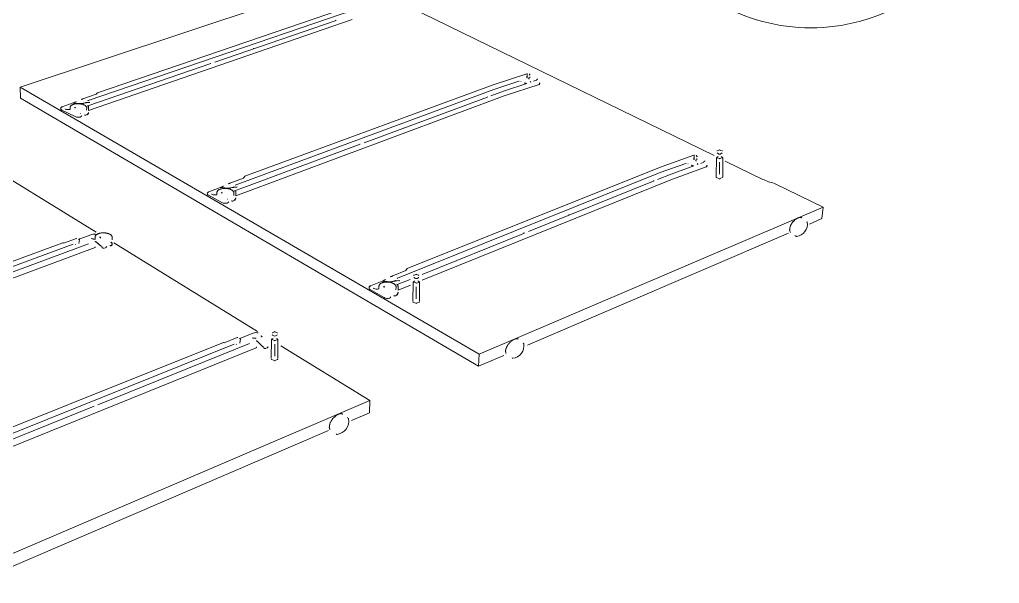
# Model space of a CAD drawing. Header units: metres. Extents: x -30.9 to 24.7, y -10.3 to 6.8.
# Drawn here: x 7.576 to 9.556, y 4.246 to 5.386 of the extents above; entities that cross this region are included whole.
import ezdxf

# ---------------------------------------------------------------- set-up
doc = ezdxf.new("R2010")
doc.units = ezdxf.units.M
doc.header["$MEASUREMENT"] = 0
doc.layers.add('PDF_Working_Num_Penna__7_Num_Penna__7', color=7, linetype='Continuous', lineweight=18)

msp = doc.modelspace()

# ---------------------------------------------------------------- linework, layer by layer
at = {"layer": 'PDF_Working_Num_Penna__7_Num_Penna__7', "color": 7, "linetype": 'Continuous', "lineweight": 18, "flags": 128}
for points in [[(8.7945, 5.7675, 0.010862), (8.7941, 5.7505, 1.000019), (9.5565, 5.7505, 0.060429), (9.5455, 5.8418)], [(8.9799, 5.1109), (8.3359, 5.4258, -0.107809), (8.3237, 5.4349), (8.2467, 5.4725)], [(7.6677, 5.2056), (7.6678, 5.2053), (7.668, 5.205, 0.157144), (7.6779, 5.2043), (7.6781, 5.2087), (7.6782, 5.2092), (7.6783, 5.2096), (7.6784, 5.2101), (7.6786, 5.2105), (7.6789, 5.2109), (7.6793, 5.2114), (7.6797, 5.2119), (7.6802, 5.2123), (7.6808, 5.2127), (7.6814, 5.2131), (7.682, 5.2135), (7.6827, 5.2138), (7.6835, 5.2141), (7.6842, 5.2144), (7.6851, 5.2147), (7.686, 5.2149), (7.687, 5.2152), (7.688, 5.2154), (7.689, 5.2155), (7.69, 5.2156), (7.6911, 5.2157), (7.6922, 5.2158), (7.6932, 5.2158), (7.6943, 5.2158), (7.6954, 5.2158), (7.6964, 5.2157), (7.6975, 5.2156), (7.6985, 5.2155), (7.6995, 5.2154), (7.7005, 5.2152), (7.7015, 5.215), (7.7025, 5.2148), (7.7034, 5.2145), (7.7043, 5.2143), (7.7051, 5.2139), (7.706, 5.2136), (7.7067, 5.2133), (7.7075, 5.2129), (7.7081, 5.2125), (7.7088, 5.2121), (7.7094, 5.2116), (7.7099, 5.2111), (7.7104, 5.2106), (7.7108, 5.2101), (7.7111, 5.2096), (7.7114, 5.209), (7.7115, 5.2085), (7.7116, 5.208), (7.7116, 5.2074), (7.7114, 5.203)], [(7.659, 5.2071), (7.6589, 5.2055), (7.659, 5.2051), (7.6592, 5.2047), (7.6594, 5.2043), (7.6599, 5.2039), (7.6604, 5.2035), (7.661, 5.2031), (7.6881, 5.1898, 0.156715), (7.6986, 5.1889), (7.6988, 5.1889), (7.699, 5.189), (7.6991, 5.1891), (7.6993, 5.1892), (7.6995, 5.1893), (7.6997, 5.1894)], [(9.1723, 4.9725), (9.1978, 4.9834), (9.2004, 5.0066), (9.1018, 5.0548, -0.05511), (9.0781, 5.0629), (9.0024, 5.0999)], [(7.9554, 5.0349), (7.9553, 5.0332), (7.9554, 5.0328), (7.9556, 5.0323), (7.9558, 5.0318), (7.9563, 5.0314), (7.9568, 5.031), (7.9575, 5.0306), (7.985, 5.0159, 0.169042), (7.9957, 5.0149), (7.9959, 5.015), (7.9961, 5.015), (7.9963, 5.0151), (7.9965, 5.0152), (7.9966, 5.0153), (7.9968, 5.0155)], [(7.9643, 5.0333), (7.9643, 5.033), (7.9646, 5.0326, 0.169791), (7.9747, 5.0318), (7.9749, 5.0367), (7.9749, 5.0372), (7.975, 5.0377), (7.9752, 5.0382), (7.9754, 5.0386), (7.9757, 5.0391), (7.976, 5.0396), (7.9765, 5.0402), (7.977, 5.0406), (7.9776, 5.0411), (7.9782, 5.0416), (7.9788, 5.0419), (7.9795, 5.0423), (7.9803, 5.0426), (7.9811, 5.043), (7.9819, 5.0433), (7.9829, 5.0435), (7.9839, 5.0438), (7.9849, 5.044), (7.986, 5.0441), (7.987, 5.0443), (7.9881, 5.0444), (7.9891, 5.0445), (7.9902, 5.0445), (7.9913, 5.0445), (7.9924, 5.0445), (7.9935, 5.0444), (7.9946, 5.0443), (7.9956, 5.0442), (7.9966, 5.044), (7.9977, 5.0438), (7.9987, 5.0436), (7.9997, 5.0434), (8.0006, 5.0431), (8.0015, 5.0428), (8.0024, 5.0424), (8.0032, 5.0421), (8.004, 5.0417), (8.0047, 5.0413), (8.0054, 5.0408), (8.0061, 5.0404), (8.0067, 5.0399), (8.0073, 5.0393), (8.0078, 5.0388), (8.0082, 5.0382), (8.0085, 5.0377), (8.0087, 5.0371), (8.0089, 5.0365), (8.009, 5.0359), (8.009, 5.0352), (8.0087, 5.0304)], [(9.1671, 4.9772), (9.1675, 4.9769), (9.1677, 4.9766), (9.1679, 4.9763, -0.429962), (9.1465, 4.9476), (9.1458, 4.9477), (9.1455, 4.9478), (9.1452, 4.9479), (9.1446, 4.9482), (9.1444, 4.9484)], [(7.7321, 4.9517, 0.146348), (7.7221, 4.9515), (7.6974, 4.9424)], [(8.2839, 4.6156), (7.4192, 4.2458), (7.3282, 4.3162), (7.3288, 4.2965, 0.149362), (7.3162, 4.313), (6.6477, 4.8311, 0.096024), (6.6282, 4.8402), (6.6267, 4.8581), (6.5589, 4.9105)], [(8.2915, 4.8429), (8.2916, 4.8426), (8.2918, 4.8422, 0.184201), (8.3021, 4.8413), (8.3023, 4.8467), (8.3023, 4.8472), (8.3024, 4.8478), (8.3026, 4.8483), (8.3028, 4.8489), (8.3031, 4.8493), (8.3035, 4.85), (8.3039, 4.8505), (8.3044, 4.8511), (8.305, 4.8516), (8.3056, 4.8521), (8.3063, 4.8525), (8.307, 4.8529), (8.3078, 4.8533), (8.3086, 4.8536), (8.3095, 4.854), (8.3104, 4.8542), (8.3114, 4.8545), (8.3124, 4.8548), (8.3135, 4.8549), (8.3146, 4.8551), (8.3157, 4.8552), (8.3168, 4.8553), (8.3179, 4.8553), (8.319, 4.8553), (8.3201, 4.8553), (8.3212, 4.8552), (8.3223, 4.8551), (8.3233, 4.855), (8.3244, 4.8548), (8.3254, 4.8546), (8.3264, 4.8543), (8.3275, 4.854), (8.3284, 4.8537), (8.3293, 4.8534), (8.3302, 4.8531), (8.3311, 4.8526), (8.3319, 4.8522), (8.3326, 4.8518), (8.3333, 4.8513), (8.334, 4.8507), (8.3346, 4.8502), (8.3352, 4.8496), (8.3357, 4.849), (8.3361, 4.8484), (8.3364, 4.8477), (8.3367, 4.8471), (8.3368, 4.8464), (8.3369, 4.8458), (8.337, 4.8451), (8.3367, 4.8397)], [(8.2825, 4.8447), (8.2824, 4.8428), (8.2825, 4.8423), (8.2826, 4.8418), (8.2829, 4.8413), (8.2834, 4.8408), (8.2839, 4.8404), (8.2846, 4.8399), (8.3126, 4.8237, 0.18363), (8.3234, 4.8226), (8.3236, 4.8227), (8.3238, 4.8227), (8.324, 4.8228), (8.3242, 4.8229), (8.3244, 4.8231), (8.3245, 4.8232)], [(8.0582, 4.7522, 0.158261), (8.048, 4.752), (8.0227, 4.7419)], [(8.5941, 4.7316), (8.5945, 4.7312), (8.5947, 4.731), (8.5949, 4.7307, -0.430019), (8.5729, 4.701), (8.5722, 4.7012), (8.5718, 4.7013)], [(8.24, 4.5798), (8.2404, 4.5793), (8.2407, 4.5791), (8.2409, 4.5788, -0.430213), (8.2174, 4.5472), (8.2167, 4.5474), (8.2163, 4.5475)]]:
    msp.add_lwpolyline(points, format="xyb", dxfattribs=at)
for points in [[(7.5772, 5.2492), (8.2467, 5.4725)], [(8.2778, 5.413), (8.2278, 5.3978), (7.7143, 5.222)], [(7.7331, 5.2381), (8.2263, 5.4064)], [(8.2481, 5.3859), (7.7153, 5.2023), (7.7153, 5.2076)], [(7.9703, 5.2997), (8.2155, 5.384)], [(7.7139, 5.2116), (7.9624, 5.297)], [(8.533, 5.254), (8.6011, 5.2762)], [(8.5052, 4.7093), (7.5772, 5.2492)], [(7.5774, 5.2271), (7.5772, 5.2492)], [(8.5853, 5.2612), (8.5344, 5.2446), (8.0117, 5.0513)], [(8.0309, 5.069), (8.533, 5.254)], [(8.5552, 5.2315), (8.6259, 5.2548)], [(8.5559, 5.2419), (8.6009, 5.2567)], [(7.703, 5.2252), (7.7038, 5.2256), (7.7047, 5.226), (7.7055, 5.2263), (7.7308, 5.2349), (7.7331, 5.2381)], [(8.5552, 5.2315), (8.0128, 5.0296), (8.0128, 5.0355)], [(8.2723, 5.1367), (8.522, 5.2294)], [(8.5286, 5.2318), (8.5559, 5.2419)], [(8.5549, 4.7068), (8.5037, 4.6848), (7.5774, 5.2271)], [(7.6848, 5.2174), (7.6846, 5.2173), (7.6845, 5.2173), (7.6617, 5.2095)], [(7.7053, 5.2167), (7.7048, 5.2166), (7.7043, 5.2164), (7.7037, 5.2164), (7.7031, 5.2163), (7.7024, 5.2163), (7.6857, 5.2172)], [(8.0113, 5.0399), (8.2643, 5.1337)], [(7.7307, 4.9561), (7.4721, 5.1152)], [(8.8695, 5.087), (8.9387, 5.1116)], [(8.9227, 5.095), (8.871, 5.0766), (8.3397, 4.8628)], [(8.9848, 5.107), (8.9841, 5.0683)], [(8.991, 5.0974), (8.991, 5.0732)], [(8.9972, 5.107), (8.9973, 5.0682)], [(8.3592, 4.8824), (8.8695, 5.087)], [(8.8651, 5.0624), (8.8928, 5.0736)], [(8.964, 5.0879), (8.8921, 5.0621)], [(8.8928, 5.0736), (8.9386, 5.09)], [(8.0002, 5.0548), (8.001, 5.0553), (8.0019, 5.0557), (8.0027, 5.056), (8.0285, 5.0655), (8.0309, 5.069)], [(8.3898, 4.8587), (8.8921, 5.0621)], [(8.6046, 4.9573), (8.8583, 5.0597)], [(7.9817, 5.0463), (7.9815, 5.0462), (7.9813, 5.0461), (7.9582, 5.0376)], [(8.0025, 5.0455), (8.002, 5.0453), (8.0015, 5.0452), (8.0009, 5.0451), (8.0003, 5.0451), (7.9996, 5.0451), (7.9826, 5.0461)], [(9.2004, 5.0066), (8.5052, 4.7093)], [(7.7284, 4.9414), (7.7285, 4.9463), (7.7285, 4.9468), (7.7286, 4.9473), (7.7288, 4.9479), (7.729, 4.9484), (7.7292, 4.9488), (7.7296, 4.9494), (7.7301, 4.95), (7.7306, 4.9505), (7.7312, 4.951), (7.7318, 4.9514), (7.7325, 4.9519), (7.7331, 4.9523), (7.7339, 4.9526), (7.7347, 4.953), (7.7356, 4.9533), (7.7366, 4.9536), (7.7376, 4.9539), (7.7386, 4.9541), (7.7397, 4.9543), (7.7407, 4.9545), (7.7418, 4.9546), (7.7429, 4.9547), (7.744, 4.9547), (7.7451, 4.9547), (7.7462, 4.9547), (7.7473, 4.9547), (7.7484, 4.9546), (7.7495, 4.9545), (7.7505, 4.9543), (7.7516, 4.9542), (7.7526, 4.9539), (7.7536, 4.9537), (7.7545, 4.9534), (7.7555, 4.9531), (7.7564, 4.9528), (7.7572, 4.9524), (7.758, 4.952), (7.7588, 4.9516), (7.7595, 4.9512), (7.7602, 4.9507), (7.7608, 4.9502), (7.7614, 4.9496), (7.7618, 4.949), (7.7623, 4.9484), (7.7626, 4.9479), (7.7628, 4.9473), (7.763, 4.9467), (7.7631, 4.9461), (7.7631, 4.9454), (7.763, 4.9405)], [(8.3899, 4.8706), (8.5964, 4.954)], [(8.6026, 4.7273), (9.1301, 4.9543)], [(7.0513, 4.7094), (7.6634, 4.9347)], [(7.4155, 4.8215), (7.7152, 4.9325)], [(7.6918, 4.9435), (7.6913, 4.9434), (7.6907, 4.9432), (7.6649, 4.9337)], [(8.0566, 4.7554), (7.7662, 4.9342)], [(7.6845, 4.9316), (7.0529, 4.6983), (6.988, 4.6718)], [(7.0742, 4.6819), (7.7284, 4.9251)], [(8.328, 4.8667), (8.3288, 4.8672), (8.3297, 4.8677), (8.3306, 4.8681), (8.3567, 4.8786), (8.3592, 4.8824)], [(8.3092, 4.8573), (8.309, 4.8572), (8.3088, 4.8571), (8.2853, 4.8477)], [(8.3304, 4.8564), (8.3299, 4.8562), (8.3293, 4.8561), (8.3287, 4.856), (8.3281, 4.8559), (8.3274, 4.8559), (8.3101, 4.8571)], [(8.3393, 4.8502), (8.3653, 4.8607)], [(8.3716, 4.8553), (8.3709, 4.8166)], [(8.384, 4.8553), (8.3841, 4.8165)], [(8.3659, 4.849), (8.3408, 4.8389), (8.3408, 4.8453)], [(8.3778, 4.8457), (8.3778, 4.8215)], [(8.0169, 4.7431), (8.0164, 4.743), (8.0159, 4.7428), (7.9894, 4.7322)], [(8.0678, 4.7245), (8.0567, 4.7351), (8.0562, 4.7355), (8.0557, 4.7358), (8.0551, 4.7361), (8.0545, 4.7363)], [(8.0854, 4.7391), (8.0847, 4.7004)], [(8.0978, 4.7391), (8.0979, 4.7003)], [(8.0094, 4.7298), (7.3629, 4.4696), (7.2965, 4.4399)], [(7.3613, 4.4819), (7.9879, 4.7332)], [(7.3846, 4.4512), (8.0544, 4.7225)], [(7.734, 4.607), (8.0409, 4.7309)], [(8.0917, 4.7295), (8.0917, 4.7053)], [(8.2839, 4.6156), (8.1039, 4.7263)], [(8.5037, 4.6848), (8.5052, 4.7093)], [(8.2466, 4.575), (8.2829, 4.5906), (8.2839, 4.6156)], [(7.3913, 4.4687), (7.7267, 4.604)], [(8.2003, 4.5551), (7.5306, 4.267)]]:
    msp.add_lwpolyline(points, dxfattribs=at)
for points in [[(8.2143, 5.3849), (8.2144, 5.3847)], [(8.2145, 5.3845), (8.215, 5.3842)], [(8.0489, 5.328), (8.049, 5.3278)], [(8.0491, 5.3275), (8.0495, 5.3273)], [(7.9614, 5.2979), (7.9614, 5.2976)], [(7.9616, 5.2974), (7.962, 5.2972)], [(8.6024, 5.2763), (8.602, 5.2763), (8.6017, 5.2763), (8.6014, 5.2763)], [(8.602, 5.2754), (8.6014, 5.269), (8.6014, 5.2687), (8.6015, 5.2685), (8.6016, 5.2683), (8.6018, 5.2681), (8.602, 5.268)], [(8.6075, 5.2736), (8.6075, 5.2741), (8.6074, 5.2746), (8.6071, 5.275), (8.6068, 5.2753), (8.6064, 5.2757), (8.6059, 5.2758)], [(8.6072, 5.2701), (8.607, 5.2679)], [(8.5853, 5.2612), (8.5856, 5.2612), (8.5858, 5.2612)], [(8.5891, 5.2607), (8.5895, 5.2605)], [(8.5966, 5.258), (8.5972, 5.2577), (8.5978, 5.2575), (8.5985, 5.2572), (8.5993, 5.257), (8.6001, 5.2568)], [(8.6051, 5.267), (8.6046, 5.2673), (8.6042, 5.2674)], [(8.6051, 5.267), (8.605, 5.2673), (8.605, 5.2675), (8.6051, 5.2678), (8.6052, 5.2679)], [(8.6051, 5.267), (8.6052, 5.2666), (8.6055, 5.2662), (8.6058, 5.2659), (8.6061, 5.2657)], [(8.6093, 5.2594), (8.6092, 5.2598), (8.6089, 5.2601), (8.6086, 5.2604), (8.6082, 5.2608), (8.6077, 5.261)], [(8.6212, 5.2634), (8.615, 5.2613)], [(8.6214, 5.2644), (8.6212, 5.2634)], [(8.6235, 5.2657), (8.6216, 5.2657), (8.6215, 5.2655), (8.6214, 5.2652), (8.6214, 5.2649)], [(8.6235, 5.2657), (8.6237, 5.2654)], [(8.6259, 5.2548), (8.6263, 5.255), (8.6266, 5.2552), (8.6269, 5.2555), (8.6271, 5.256), (8.6273, 5.2564)], [(8.6273, 5.2571), (8.6273, 5.2573), (8.6273, 5.2575), (8.6272, 5.2578), (8.6271, 5.258)], [(8.5207, 5.2303), (8.5208, 5.2301)], [(8.5209, 5.2299), (8.5214, 5.2296)], [(7.6617, 5.2095), (7.6611, 5.2092), (7.6605, 5.2089), (7.66, 5.2086), (7.6596, 5.2083), (7.6593, 5.2079), (7.6591, 5.2075)], [(7.6883, 5.2189), (7.6875, 5.2184), (7.6866, 5.218), (7.6857, 5.2177)], [(7.6874, 5.209), (7.6874, 5.2086), (7.6876, 5.2083), (7.6878, 5.2079), (7.6882, 5.2075), (7.6887, 5.2072)], [(7.6883, 5.2189), (7.6887, 5.219), (7.6891, 5.2191), (7.6895, 5.2192), (7.6898, 5.2194), (7.6902, 5.2195)], [(7.6906, 5.2197), (7.691, 5.2199)], [(7.703, 5.2252), (7.7022, 5.225), (7.7014, 5.2248), (7.7007, 5.2244)], [(7.7053, 5.2167), (7.7101, 5.2183), (7.7169, 5.218), (7.7173, 5.218), (7.7177, 5.218), (7.718, 5.2181)], [(7.7101, 5.2183), (7.7101, 5.2186)], [(7.7132, 5.2109), (7.7133, 5.2112), (7.7135, 5.2114), (7.7137, 5.2115)], [(7.7143, 5.222), (7.714, 5.2218)], [(7.7153, 5.2109), (7.7153, 5.2103), (7.7153, 5.2097), (7.7153, 5.209), (7.7153, 5.2084)], [(7.7594, 5.2272), (7.7592, 5.2274)], [(7.6992, 5.196), (7.6994, 5.196)], [(7.7009, 5.1907), (7.7006, 5.1904), (7.7004, 5.19), (7.7, 5.1897)], [(7.7009, 5.1907), (7.701, 5.1909), (7.7012, 5.191), (7.7014, 5.1911)], [(7.708, 5.1927), (7.7072, 5.1931), (7.7074, 5.1931)], [(7.7072, 5.1931), (7.7077, 5.1928)], [(7.7114, 5.1933), (7.7096, 5.1926), (7.7092, 5.1925), (7.7088, 5.1925), (7.7084, 5.1925)], [(7.7151, 5.1965), (7.7149, 5.196), (7.7145, 5.1955), (7.7141, 5.195), (7.7136, 5.1946), (7.7131, 5.1942), (7.7125, 5.1938), (7.712, 5.1935)], [(7.7151, 5.1965), (7.7152, 5.1969), (7.7152, 5.1972), (7.7153, 5.1976), (7.7153, 5.1979), (7.7153, 5.1983)], [(8.3524, 5.1678), (8.3524, 5.1676)], [(8.3525, 5.1673), (8.353, 5.167)], [(8.2632, 5.1348), (8.2633, 5.1344)], [(8.2634, 5.1342), (8.2638, 5.1339)], [(8.9401, 5.1117), (8.9397, 5.1117), (8.9393, 5.1117), (8.939, 5.1117)], [(8.9397, 5.1107), (8.9391, 5.1036), (8.9391, 5.1033), (8.9392, 5.103), (8.9393, 5.1028), (8.9395, 5.1026), (8.9397, 5.1025)], [(8.9453, 5.1087), (8.9453, 5.1092), (8.9451, 5.1098), (8.9449, 5.1102), (8.9445, 5.1106), (8.9441, 5.1109), (8.9436, 5.1112)], [(8.9227, 5.095), (8.923, 5.095), (8.9232, 5.095)], [(8.9266, 5.0944), (8.927, 5.0942)], [(8.9342, 5.0914), (8.9348, 5.0911), (8.9354, 5.0908), (8.9361, 5.0906), (8.9369, 5.0903), (8.9377, 5.0901)], [(8.9428, 5.1014), (8.9423, 5.1017), (8.9419, 5.1019)], [(8.9428, 5.1014), (8.9427, 5.1017), (8.9427, 5.1019), (8.9427, 5.1021), (8.9428, 5.1023), (8.943, 5.1024)], [(8.9428, 5.1014), (8.943, 5.101), (8.9432, 5.1005), (8.9435, 5.1002), (8.9438, 5.0999)], [(8.945, 5.1048), (8.9448, 5.1024)], [(8.9471, 5.093), (8.9469, 5.0934), (8.9467, 5.0938), (8.9464, 5.0941), (8.9459, 5.0945), (8.9454, 5.0948)], [(8.9592, 5.0973), (8.9529, 5.0951)], [(8.9593, 5.0985), (8.9592, 5.0973)], [(8.9616, 5.0999), (8.9596, 5.0999), (8.9595, 5.0997), (8.9594, 5.0994), (8.9594, 5.099)], [(8.9616, 5.0999), (8.9617, 5.0996)], [(8.9654, 5.0904), (8.9654, 5.0907), (8.9654, 5.0909), (8.9653, 5.0912), (8.9651, 5.0914)], [(8.964, 5.0879), (8.9644, 5.0881), (8.9647, 5.0884), (8.965, 5.0887), (8.9652, 5.0892), (8.9653, 5.0897)], [(8.0002, 5.0548), (7.9994, 5.0546), (7.9986, 5.0543), (7.9978, 5.054)], [(8.0117, 5.0513), (8.0114, 5.0511)], [(8.0576, 5.0571), (8.0574, 5.0573)], [(8.8571, 5.0608), (8.8571, 5.0606)], [(8.8573, 5.0603), (8.8578, 5.06)], [(7.9582, 5.0376), (7.9575, 5.0373), (7.9569, 5.0369), (7.9564, 5.0366), (7.956, 5.0362), (7.9557, 5.0358), (7.9555, 5.0354)], [(7.9853, 5.0478), (7.9844, 5.0474), (7.9835, 5.0469), (7.9826, 5.0466)], [(7.9843, 5.037), (7.9843, 5.0366), (7.9845, 5.0362), (7.9848, 5.0358), (7.9851, 5.0354), (7.9856, 5.035)], [(7.9853, 5.0479), (7.9857, 5.048), (7.9861, 5.0481), (7.9864, 5.0482), (7.9868, 5.0484), (7.9872, 5.0486)], [(7.9875, 5.0488), (7.988, 5.049)], [(8.0025, 5.0455), (8.0074, 5.0472), (8.0143, 5.0469), (8.0147, 5.0469), (8.0152, 5.0469), (8.0155, 5.047)], [(8.0074, 5.0472), (8.0074, 5.0475)], [(8.0106, 5.0391), (8.0107, 5.0394), (8.0109, 5.0397), (8.0111, 5.0398)], [(8.0127, 5.0391), (8.0127, 5.0385), (8.0127, 5.0378), (8.0127, 5.0371), (8.0128, 5.0363)], [(7.9963, 5.0227), (7.9965, 5.0227)], [(7.998, 5.0169), (7.9978, 5.0165), (7.9975, 5.0162), (7.9972, 5.0158)], [(7.998, 5.0169), (7.9982, 5.0171), (7.9984, 5.0172), (7.9986, 5.0173)], [(8.0053, 5.0191), (8.0044, 5.0195), (8.0047, 5.0195)], [(8.0045, 5.0195), (8.005, 5.0192)], [(8.0087, 5.0197), (8.0069, 5.019), (8.0065, 5.0189), (8.006, 5.0189), (8.0056, 5.0189)], [(8.0125, 5.0233), (8.0123, 5.0227), (8.0119, 5.0222), (8.0115, 5.0216), (8.011, 5.0211), (8.0105, 5.0207), (8.0099, 5.0203), (8.0093, 5.0199)], [(8.0125, 5.0233), (8.0126, 5.0237), (8.0126, 5.024), (8.0127, 5.0244), (8.0127, 5.0248), (8.0128, 5.0252)], [(8.6859, 4.9917), (8.686, 4.9914)], [(8.6861, 4.9911), (8.6866, 4.9908)], [(9.1351, 4.9706), (9.135, 4.9708), (9.1352, 4.971), (9.1353, 4.9713)], [(9.1368, 4.9735), (9.1365, 4.9733), (9.1363, 4.9731), (9.1362, 4.9729), (9.1362, 4.9726), (9.1359, 4.9721)], [(9.1381, 4.9755), (9.1379, 4.9753), (9.1377, 4.9751), (9.1375, 4.9749), (9.1375, 4.9747), (9.1371, 4.9741)], [(9.1397, 4.9774), (9.1394, 4.9772), (9.1392, 4.9771), (9.139, 4.9768), (9.139, 4.9765), (9.1385, 4.9761)], [(9.1413, 4.9791), (9.1411, 4.979), (9.1408, 4.9789), (9.1407, 4.9786), (9.1405, 4.9784), (9.1401, 4.9779)], [(9.143, 4.9807), (9.1428, 4.9807), (9.1425, 4.9805), (9.1424, 4.9803), (9.1423, 4.98), (9.1417, 4.9796)], [(9.1436, 4.9812), (9.1433, 4.9809)], [(9.1447, 4.9821), (9.1446, 4.9821), (9.1443, 4.982), (9.1441, 4.9817), (9.144, 4.9815), (9.1438, 4.9814)], [(9.1466, 4.9833), (9.1464, 4.9833), (9.1462, 4.9832), (9.146, 4.9831), (9.1458, 4.9828), (9.1453, 4.9824)], [(9.1484, 4.9843), (9.1482, 4.9843), (9.148, 4.9842), (9.1477, 4.9841), (9.1476, 4.9839), (9.1471, 4.9836)], [(9.15, 4.985), (9.1497, 4.985), (9.1494, 4.9847), (9.1488, 4.9845)], [(9.1517, 4.9855), (9.1515, 4.9856), (9.1513, 4.9855), (9.1511, 4.9853), (9.1506, 4.9851)], [(9.1533, 4.9858), (9.153, 4.9857), (9.1528, 4.9856), (9.1523, 4.9855)], [(9.1548, 4.9858), (9.1545, 4.9857), (9.1543, 4.9856), (9.1539, 4.9856)], [(9.1561, 4.9855), (9.1558, 4.9855), (9.1554, 4.9854)], [(9.1561, 4.9855), (9.1569, 4.9849), (9.1571, 4.985)], [(9.1661, 4.9783), (9.166, 4.9785)], [(8.5953, 4.9551), (8.5954, 4.9548)], [(8.5956, 4.9545), (8.596, 4.9542)], [(9.1325, 4.9627), (9.1324, 4.9628), (9.1325, 4.963), (9.1325, 4.9633)], [(9.1324, 4.961), (9.1324, 4.9614)], [(9.1324, 4.961), (9.1326, 4.9604)], [(9.1326, 4.9594), (9.1324, 4.9595), (9.1325, 4.9598)], [(9.1325, 4.9627), (9.1326, 4.9622)], [(9.1326, 4.9594), (9.1327, 4.9592), (9.1328, 4.9588)], [(9.1331, 4.9654), (9.1329, 4.9652), (9.1328, 4.9649), (9.1328, 4.9647), (9.1329, 4.9646), (9.1328, 4.964)], [(9.1329, 4.9579), (9.1328, 4.9581), (9.1329, 4.9583)], [(9.1329, 4.958), (9.1332, 4.9577), (9.1333, 4.9574)], [(9.1337, 4.9674), (9.1335, 4.9672), (9.1334, 4.9669), (9.1333, 4.9667), (9.1334, 4.9665), (9.1332, 4.966)], [(9.1335, 4.9567), (9.1334, 4.957)], [(9.1344, 4.9693), (9.1342, 4.9692), (9.1341, 4.9689), (9.1341, 4.9687), (9.1341, 4.9685), (9.1339, 4.968)], [(9.1343, 4.9557), (9.1342, 4.9558)], [(9.1345, 4.9694), (9.1348, 4.97)], [(7.6645, 4.9346), (7.6641, 4.9347), (7.6638, 4.9347)], [(7.6649, 4.9337), (7.6648, 4.9345)], [(7.6947, 4.9414), (7.6949, 4.9412), (7.695, 4.9411)], [(7.6949, 4.9415), (7.697, 4.9423)], [(7.6972, 4.9414), (7.6956, 4.933)], [(7.697, 4.9423), (7.6972, 4.9423), (7.6974, 4.9424)], [(7.7285, 4.9374), (7.7281, 4.9373)], [(7.7415, 4.9268), (7.7306, 4.9363), (7.7302, 4.9367), (7.7296, 4.937), (7.7291, 4.9372)], [(7.7399, 4.9444), (7.7393, 4.9448), (7.7388, 4.9452), (7.7385, 4.9456), (7.7382, 4.946), (7.7381, 4.9464)], [(7.7604, 4.936), (7.761, 4.9356), (7.7616, 4.9353), (7.7621, 4.9349), (7.7625, 4.9344), (7.7628, 4.9339), (7.763, 4.9335)], [(7.763, 4.933), (7.763, 4.9312), (7.7629, 4.9308), (7.7627, 4.9304), (7.7624, 4.9299), (7.7621, 4.9295), (7.7616, 4.9292)], [(9.1433, 4.9492), (9.1431, 4.9491)], [(9.1465, 4.9476), (9.1467, 4.9475)], [(7.6889, 4.9312), (7.6894, 4.931)], [(7.7282, 4.9251), (7.7284, 4.9253), (7.7286, 4.9254), (7.7287, 4.9258), (7.7288, 4.9262), (7.7288, 4.9266)], [(7.7426, 4.926), (7.7423, 4.9262), (7.7419, 4.9265)], [(7.7423, 4.925), (7.7425, 4.9248), (7.7428, 4.9247), (7.743, 4.9246), (7.7433, 4.9245), (7.7436, 4.9243), (7.7439, 4.9242), (7.7442, 4.9239), (7.7446, 4.9237), (7.745, 4.9235)], [(7.7455, 4.9234), (7.746, 4.9234), (7.7465, 4.9234), (7.747, 4.9236), (7.7475, 4.9237)], [(7.7494, 4.9244), (7.7499, 4.9246), (7.7503, 4.9249), (7.7508, 4.9253), (7.7512, 4.9257), (7.7515, 4.9261), (7.752, 4.9268)], [(7.7585, 4.9292), (7.7593, 4.9288), (7.7596, 4.9287)], [(7.7593, 4.9288), (7.7591, 4.929)], [(7.761, 4.9288), (7.7609, 4.9287), (7.7605, 4.9286), (7.7602, 4.9286)], [(8.3128, 4.859), (8.3119, 4.8585), (8.311, 4.858), (8.3101, 4.8576)], [(8.3128, 4.859), (8.3132, 4.8592), (8.3137, 4.8593), (8.314, 4.8595), (8.3144, 4.8596), (8.3148, 4.8599)], [(8.3151, 4.8601), (8.3156, 4.8603)], [(8.328, 4.8667), (8.3272, 4.8665), (8.3264, 4.8662), (8.3256, 4.8658)], [(8.3304, 4.8564), (8.3353, 4.8584), (8.3424, 4.858), (8.3428, 4.858), (8.3432, 4.858), (8.3435, 4.8581)], [(8.3353, 4.8584), (8.3354, 4.8587)], [(8.3397, 4.8628), (8.3394, 4.8626)], [(8.2853, 4.8477), (8.2846, 4.8473), (8.284, 4.847), (8.2835, 4.8466), (8.2831, 4.8462), (8.2828, 4.8457), (8.2826, 4.8452)], [(8.3119, 4.8471), (8.3119, 4.8466), (8.312, 4.8461), (8.3123, 4.8456), (8.3127, 4.8452), (8.3132, 4.8448)], [(8.3386, 4.8493), (8.3386, 4.8495), (8.3387, 4.8497), (8.3389, 4.85), (8.339, 4.8501)], [(8.3405, 4.8319), (8.3406, 4.8323), (8.3406, 4.8327), (8.3407, 4.8331), (8.3407, 4.8335), (8.3408, 4.834), (8.3408, 4.8345)], [(8.3407, 4.8493), (8.3407, 4.8486), (8.3407, 4.8479), (8.3407, 4.8471), (8.3408, 4.8463)], [(8.3241, 4.8312), (8.3243, 4.8312)], [(8.3258, 4.8248), (8.3256, 4.8244), (8.3253, 4.824), (8.3249, 4.8236)], [(8.3258, 4.8248), (8.326, 4.825), (8.3262, 4.8252), (8.3264, 4.8252)], [(8.3332, 4.8272), (8.3323, 4.8277), (8.3325, 4.8277)], [(8.3324, 4.8277), (8.3329, 4.8274)], [(8.3367, 4.8279), (8.3349, 4.8272), (8.3344, 4.827), (8.334, 4.827), (8.3335, 4.827)], [(8.3405, 4.8319), (8.3403, 4.8312), (8.3399, 4.8306), (8.3395, 4.83), (8.339, 4.8295), (8.3385, 4.829), (8.3379, 4.8286), (8.3373, 4.8282)], [(8.02, 4.7408), (8.0201, 4.7405), (8.0203, 4.7404)], [(8.0201, 4.7408), (8.0223, 4.7417)], [(8.0225, 4.7407), (8.0208, 4.7314)], [(8.0223, 4.7417), (8.0225, 4.7418), (8.0227, 4.7419)], [(8.0545, 4.7363), (8.0541, 4.7362)], [(8.0661, 4.7441), (8.0655, 4.7445), (8.0651, 4.745), (8.0647, 4.7454), (8.0645, 4.7459), (8.0643, 4.7463)], [(8.5674, 4.7335), (8.5672, 4.7335), (8.567, 4.7333), (8.5668, 4.733), (8.5667, 4.7328), (8.5662, 4.7323)], [(8.5692, 4.7352), (8.569, 4.7352), (8.5688, 4.735), (8.5686, 4.7348), (8.5685, 4.7345), (8.5679, 4.734)], [(8.5698, 4.7357), (8.5695, 4.7354)], [(8.5711, 4.7366), (8.5709, 4.7367), (8.5706, 4.7365), (8.5704, 4.7363), (8.5703, 4.736), (8.5701, 4.7359)], [(8.5729, 4.7379), (8.5727, 4.7379), (8.5725, 4.7378), (8.5723, 4.7376), (8.5721, 4.7374), (8.5716, 4.737)], [(8.5748, 4.7389), (8.5746, 4.7389), (8.5744, 4.7388), (8.5741, 4.7387), (8.574, 4.7385), (8.5734, 4.7382)], [(8.5765, 4.7396), (8.5762, 4.7396), (8.5758, 4.7393), (8.5753, 4.7391)], [(8.5782, 4.7402), (8.5781, 4.7402), (8.5778, 4.7401), (8.5776, 4.7399), (8.5771, 4.7398)], [(8.5799, 4.7405), (8.5795, 4.7404), (8.5793, 4.7402), (8.5788, 4.7401)], [(8.5814, 4.7405), (8.5811, 4.7404), (8.5809, 4.7403), (8.5805, 4.7403)], [(8.5828, 4.7401), (8.5825, 4.7401), (8.5823, 4.74), (8.5821, 4.7401)], [(8.5828, 4.7401), (8.5836, 4.7395), (8.5838, 4.7396)], [(7.989, 4.7331), (7.9886, 4.7333), (7.9882, 4.7333)], [(7.9894, 4.7322), (7.9893, 4.733)], [(8.014, 4.7294), (8.0145, 4.7292)], [(8.0542, 4.7226), (8.0544, 4.7227), (8.0546, 4.723), (8.0547, 4.7233), (8.0548, 4.7237), (8.0548, 4.7242)], [(8.069, 4.7236), (8.0686, 4.7238), (8.0682, 4.7241)], [(8.0686, 4.7225), (8.0689, 4.7223), (8.0691, 4.7221), (8.0694, 4.722), (8.0697, 4.7219), (8.07, 4.7217), (8.0702, 4.7216), (8.0706, 4.7213), (8.071, 4.721), (8.0714, 4.7208)], [(8.0719, 4.7207), (8.0724, 4.7207), (8.0729, 4.7207), (8.0735, 4.7209), (8.074, 4.721)], [(8.0759, 4.7218), (8.0764, 4.722), (8.0769, 4.7223), (8.0773, 4.7227), (8.0777, 4.7232), (8.0781, 4.7237), (8.0786, 4.7245)], [(8.5584, 4.7166), (8.5583, 4.7168), (8.5584, 4.717), (8.5584, 4.7172)], [(8.5583, 4.7149), (8.5583, 4.7153)], [(8.5583, 4.7149), (8.5585, 4.7143)], [(8.5584, 4.7166), (8.5585, 4.7161)], [(8.559, 4.7194), (8.5588, 4.7192), (8.5587, 4.719), (8.5587, 4.7187), (8.5588, 4.7185), (8.5587, 4.718)], [(8.5596, 4.7215), (8.5594, 4.7213), (8.5593, 4.721), (8.5593, 4.7208), (8.5593, 4.7206), (8.5591, 4.72)], [(8.5604, 4.7235), (8.5602, 4.7233), (8.5601, 4.7231), (8.56, 4.7229), (8.5601, 4.7227), (8.5598, 4.722)], [(8.5604, 4.7236), (8.5608, 4.7242)], [(8.5611, 4.7248), (8.561, 4.725), (8.5612, 4.7252), (8.5613, 4.7255)], [(8.5628, 4.7278), (8.5626, 4.7276), (8.5623, 4.7274), (8.5622, 4.7272), (8.5622, 4.7269), (8.5619, 4.7263)], [(8.5642, 4.7298), (8.564, 4.7297), (8.5638, 4.7295), (8.5636, 4.7292), (8.5636, 4.729), (8.5632, 4.7284)], [(8.5658, 4.7318), (8.5656, 4.7316), (8.5653, 4.7315), (8.5652, 4.7312), (8.5651, 4.7309), (8.5646, 4.7304)], [(8.5931, 4.7327), (8.5929, 4.7329)], [(8.5585, 4.7132), (8.5583, 4.7133), (8.5584, 4.7136)], [(8.5585, 4.7132), (8.5586, 4.713), (8.5588, 4.7127)], [(8.5589, 4.7117), (8.5588, 4.7119), (8.5588, 4.7121)], [(8.5589, 4.7117), (8.5591, 4.7115), (8.5593, 4.7112)], [(8.5594, 4.7104), (8.5593, 4.7107)], [(8.5603, 4.7094), (8.5602, 4.7096)], [(8.5696, 4.7027), (8.5694, 4.7026)], [(8.5718, 4.7013), (8.5715, 4.7014)], [(8.5729, 4.701), (8.5731, 4.701)], [(8.2067, 4.5757), (8.2065, 4.5755), (8.2062, 4.5753), (8.2061, 4.575), (8.2061, 4.5747), (8.2057, 4.5741)], [(8.2082, 4.5778), (8.2079, 4.5777), (8.2078, 4.5774), (8.2076, 4.5772), (8.2075, 4.5769), (8.2071, 4.5763)], [(8.2099, 4.5799), (8.2097, 4.5798), (8.2094, 4.5796), (8.2092, 4.5793), (8.2092, 4.579), (8.2086, 4.5785)], [(8.2116, 4.5818), (8.2114, 4.5817), (8.2112, 4.5816), (8.211, 4.5813), (8.2109, 4.581), (8.2103, 4.5805)], [(8.2135, 4.5835), (8.2133, 4.5835), (8.2131, 4.5833), (8.2129, 4.5831), (8.2128, 4.5828), (8.2122, 4.5823)], [(8.2142, 4.5841), (8.2138, 4.5838)], [(8.2155, 4.5851), (8.2153, 4.5851), (8.215, 4.5849), (8.2148, 4.5847), (8.2147, 4.5844), (8.2144, 4.5843)], [(8.2175, 4.5864), (8.2173, 4.5864), (8.2171, 4.5863), (8.2168, 4.5861), (8.2166, 4.5859), (8.216, 4.5855)], [(8.2194, 4.5875), (8.2192, 4.5875), (8.219, 4.5874), (8.2188, 4.5873), (8.2186, 4.587), (8.218, 4.5867)], [(8.2213, 4.5883), (8.2209, 4.5883), (8.2208, 4.5882), (8.2206, 4.5879), (8.22, 4.5877)], [(8.2231, 4.5888), (8.2229, 4.5889), (8.2227, 4.5888), (8.2225, 4.5886), (8.2219, 4.5884)], [(8.2249, 4.5892), (8.2245, 4.5891), (8.2243, 4.5889), (8.2238, 4.5888)], [(8.2265, 4.5891), (8.2261, 4.5891), (8.226, 4.589), (8.2256, 4.589)], [(8.228, 4.5888), (8.2276, 4.5888), (8.2275, 4.5887), (8.2272, 4.5887)], [(8.228, 4.5888), (8.2288, 4.5882), (8.2291, 4.5883)], [(8.2389, 4.5809), (8.2388, 4.5811)], [(8.2019, 4.5619), (8.2019, 4.5624)], [(8.2019, 4.5619), (8.2021, 4.5613)], [(8.2021, 4.5638), (8.202, 4.564), (8.202, 4.5642), (8.2021, 4.5644)], [(8.2021, 4.5601), (8.202, 4.5603), (8.202, 4.5606)], [(8.2021, 4.5638), (8.2021, 4.5632)], [(8.2021, 4.5601), (8.2023, 4.56), (8.2024, 4.5596)], [(8.2027, 4.5668), (8.2024, 4.5665), (8.2024, 4.5663), (8.2023, 4.566), (8.2024, 4.5658), (8.2023, 4.5652)], [(8.2025, 4.5586), (8.2024, 4.5587), (8.2024, 4.559)], [(8.2025, 4.5586), (8.2028, 4.5583), (8.203, 4.558)], [(8.2033, 4.569), (8.2031, 4.5687), (8.203, 4.5684), (8.203, 4.5682), (8.203, 4.568), (8.2028, 4.5674)], [(8.2031, 4.5572), (8.203, 4.5575)], [(8.2041, 4.5711), (8.2039, 4.5709), (8.2038, 4.5706), (8.2038, 4.5704), (8.2038, 4.5702), (8.2036, 4.5696)], [(8.204, 4.5561), (8.2039, 4.5563)], [(8.2042, 4.5712), (8.2045, 4.5718)], [(8.2049, 4.5725), (8.2048, 4.5727), (8.205, 4.573), (8.2052, 4.5733)], [(8.2139, 4.549), (8.2137, 4.5489)], [(8.2163, 4.5475), (8.2159, 4.5476)], [(8.2174, 4.5472), (8.2176, 4.5472)]]:
    msp.add_lwpolyline(points, close=True, dxfattribs=at)
for points in [[(7.7284, 4.9421, -0.141262), (7.7204, 4.9432)], [(8.0544, 4.7415, -0.152654), (8.0462, 4.7427)]]:
    msp.add_lwpolyline(points, format="xyb", close=True, dxfattribs=at)
at = {"layer": 'PDF_Working_Num_Penna__7_Num_Penna__7', "color": 7, "linetype": 'Continuous', "lineweight": 18}
for centre, radius, start, end in [((8.9859, 5.0668), 0.00173, 166.4778, 179.4892), ((8.3727, 4.8151), 0.00169, 166.3182, 179.6488)]:
    msp.add_arc(centre, radius, start, end, dxfattribs=at)
for points in [[(8.991, 5.1228), (8.994, 5.1228), (8.9842, 5.1203), (8.9856, 5.1203)], [(8.9857, 5.1162), (8.9871, 5.1162), (8.9881, 5.1137), (8.991, 5.1137)], [(8.9964, 5.1203), (8.9978, 5.1203), (8.988, 5.1228), (8.991, 5.1228)], [(8.991, 5.1137), (8.9939, 5.1137), (8.9948, 5.1162), (8.9962, 5.1162)], [(8.991, 5.1045), (8.9944, 5.1045), (8.9834, 5.107), (8.9848, 5.107)], [(8.9848, 5.107), (8.9857, 5.107), (8.9859, 5.1091), (8.9877, 5.1091)], [(8.9971, 5.1066), (8.9984, 5.1066), (8.9878, 5.1045), (8.991, 5.1045)], [(8.9943, 5.1091), (8.9962, 5.1091), (8.9962, 5.107), (8.9972, 5.107)], [(8.9972, 5.107), (8.9973, 5.107), (8.9971, 5.1066), (8.9971, 5.1066)], [(8.9909, 5.0635), (8.9946, 5.0635), (8.9823, 5.0668), (8.9842, 5.0668)], [(8.9976, 5.0669), (8.9995, 5.0669), (8.9872, 5.0635), (8.9909, 5.0635)], [(8.3778, 4.8528), (8.3812, 4.8528), (8.3702, 4.8553), (8.3716, 4.8553)], [(8.3778, 4.8712), (8.3808, 4.8712), (8.371, 4.8686), (8.3724, 4.8686)], [(8.3716, 4.8553), (8.3725, 4.8553), (8.3727, 4.8575), (8.3746, 4.8575)], [(8.3725, 4.8646), (8.3739, 4.8646), (8.3749, 4.8621), (8.3778, 4.8621)], [(8.3839, 4.855), (8.3852, 4.855), (8.3746, 4.8528), (8.3778, 4.8528)], [(8.3832, 4.8686), (8.3846, 4.8686), (8.3748, 4.8712), (8.3778, 4.8712)], [(8.3778, 4.8621), (8.3807, 4.8621), (8.3816, 4.8646), (8.383, 4.8646)], [(8.3811, 4.8574), (8.383, 4.8574), (8.3831, 4.8553), (8.384, 4.8553)], [(8.384, 4.8553), (8.3841, 4.8553), (8.3839, 4.855), (8.3839, 4.855)], [(8.3777, 4.8118), (8.3814, 4.8118), (8.3691, 4.8151), (8.371, 4.8151)], [(8.3844, 4.8152), (8.3863, 4.8152), (8.374, 4.8118), (8.3777, 4.8118)], [(8.0916, 4.7549), (8.0946, 4.7549), (8.0849, 4.7524), (8.0863, 4.7524)], [(8.097, 4.7524), (8.0984, 4.7524), (8.0887, 4.7549), (8.0916, 4.7549)], [(8.0916, 4.7366), (8.095, 4.7366), (8.084, 4.7391), (8.0854, 4.7391)], [(8.0854, 4.7391), (8.0863, 4.7391), (8.0865, 4.7413), (8.0884, 4.7413)], [(8.0864, 4.7484), (8.0878, 4.7484), (8.0887, 4.7458), (8.0916, 4.7458)], [(8.0977, 4.7388), (8.099, 4.7388), (8.0885, 4.7366), (8.0916, 4.7366)], [(8.0916, 4.7458), (8.0945, 4.7458), (8.0955, 4.7484), (8.0969, 4.7484)], [(8.095, 4.7412), (8.0968, 4.7412), (8.0969, 4.7391), (8.0978, 4.7391)], [(8.0978, 4.7391), (8.0979, 4.7391), (8.0978, 4.7388), (8.0978, 4.7388)], [(8.0916, 4.6956), (8.0952, 4.6956), (8.083, 4.6989), (8.0848, 4.6989)], [(8.0848, 4.6989), (8.0849, 4.6989), (8.0847, 4.6993), (8.0849, 4.6993)], [(8.0982, 4.699), (8.1001, 4.699), (8.0878, 4.6956), (8.0916, 4.6956)]]:
    msp.add_open_spline(points, degree=3, dxfattribs=at)

doc.saveas('drawing.dxf')
